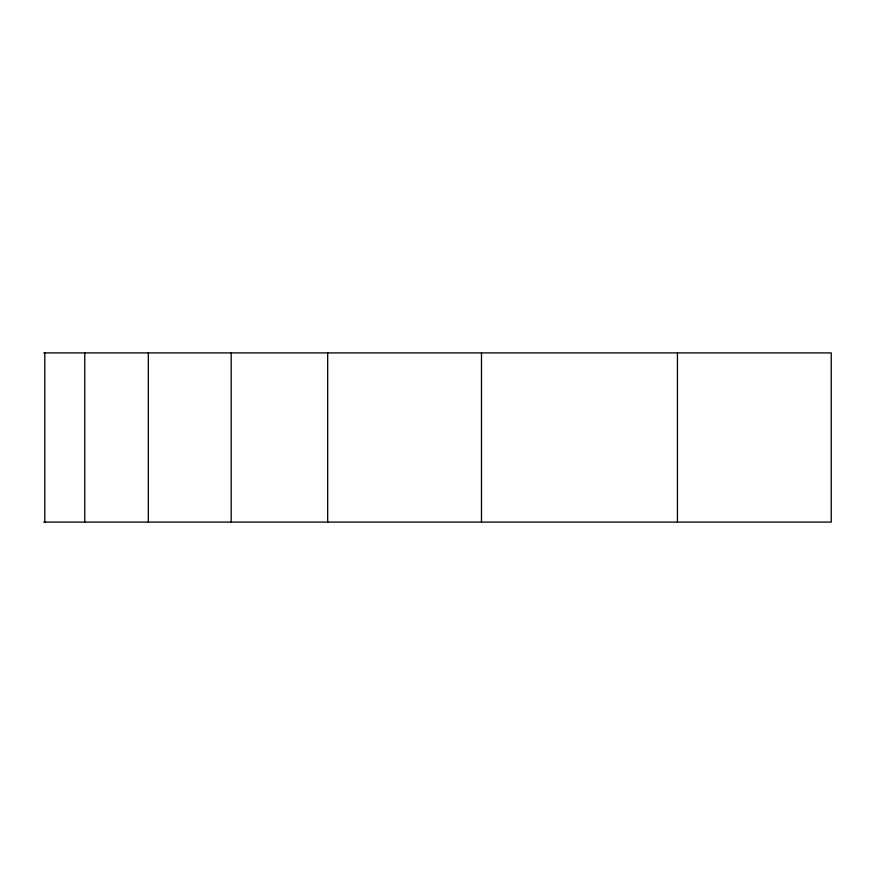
<?xml version="1.0" encoding="UTF-8"?>
<svg xmlns="http://www.w3.org/2000/svg" width="875" height="875" viewBox="0 0 875 875"><rect width="100%" height="100%" fill="white"/><g stroke="black" fill="none" stroke-linecap="round" stroke-linejoin="round"><path stroke-width="1.31" d="M43.75 352.909L831.25 352.909L831.25 522.091L43.75 522.091M677.436 352.909L677.436 522.091M481.48 352.909L481.48 522.091M327.677 352.909L327.677 522.091M231.186 352.909L231.186 522.091M148.334 352.909L148.334 522.091M84.766 352.909L84.766 522.091M44.8 352.909L44.8 522.091"/></g></svg>
